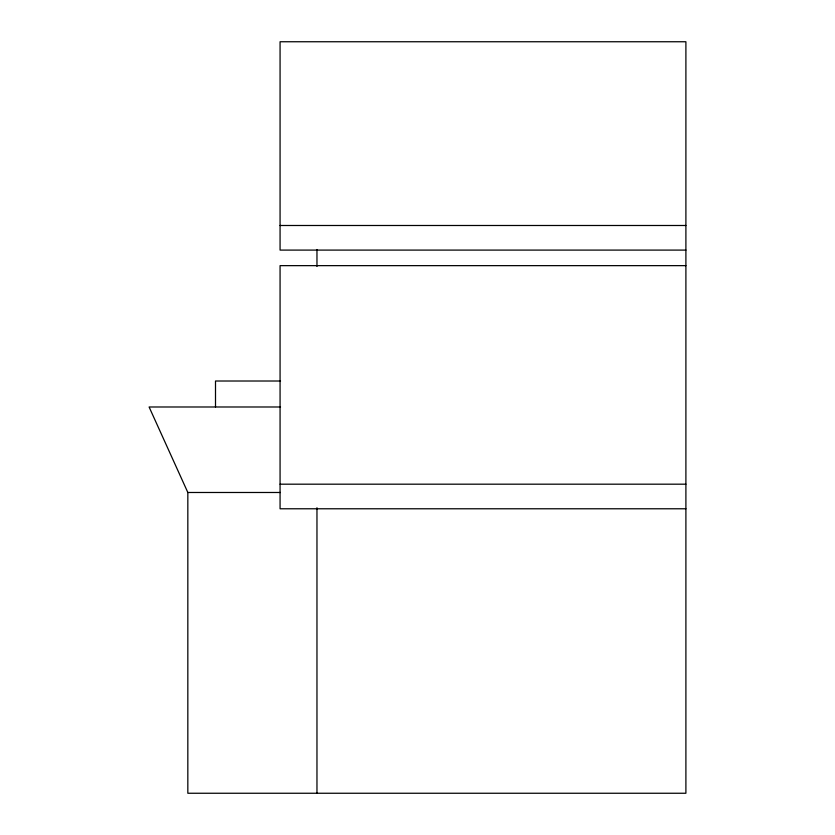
<?xml version="1.0" encoding="UTF-8"?>
<svg xmlns="http://www.w3.org/2000/svg" width="835" height="835" viewBox="0 0 835 835"><rect width="100%" height="100%" fill="white"/><g stroke="black" fill="none" stroke-linecap="round" stroke-linejoin="round"><path stroke-width="1.25" d="M280.069 225.492L685.9 225.492M685.9 250.093L280.069 250.093L280.069 41.75L685.9 41.75L685.9 793.25L187.833 793.25L187.833 492.483L149.1 406.989L280.529 406.989M685.9 265.645L280.069 265.645L280.069 508.776L685.9 508.776M280.539 381.01L215.503 381.01L215.503 406.948M280.069 484.185L685.9 484.185M187.833 492.483L280.445 492.483M316.966 249.519L316.966 266.448M316.966 507.743L316.966 793.25"/></g></svg>
